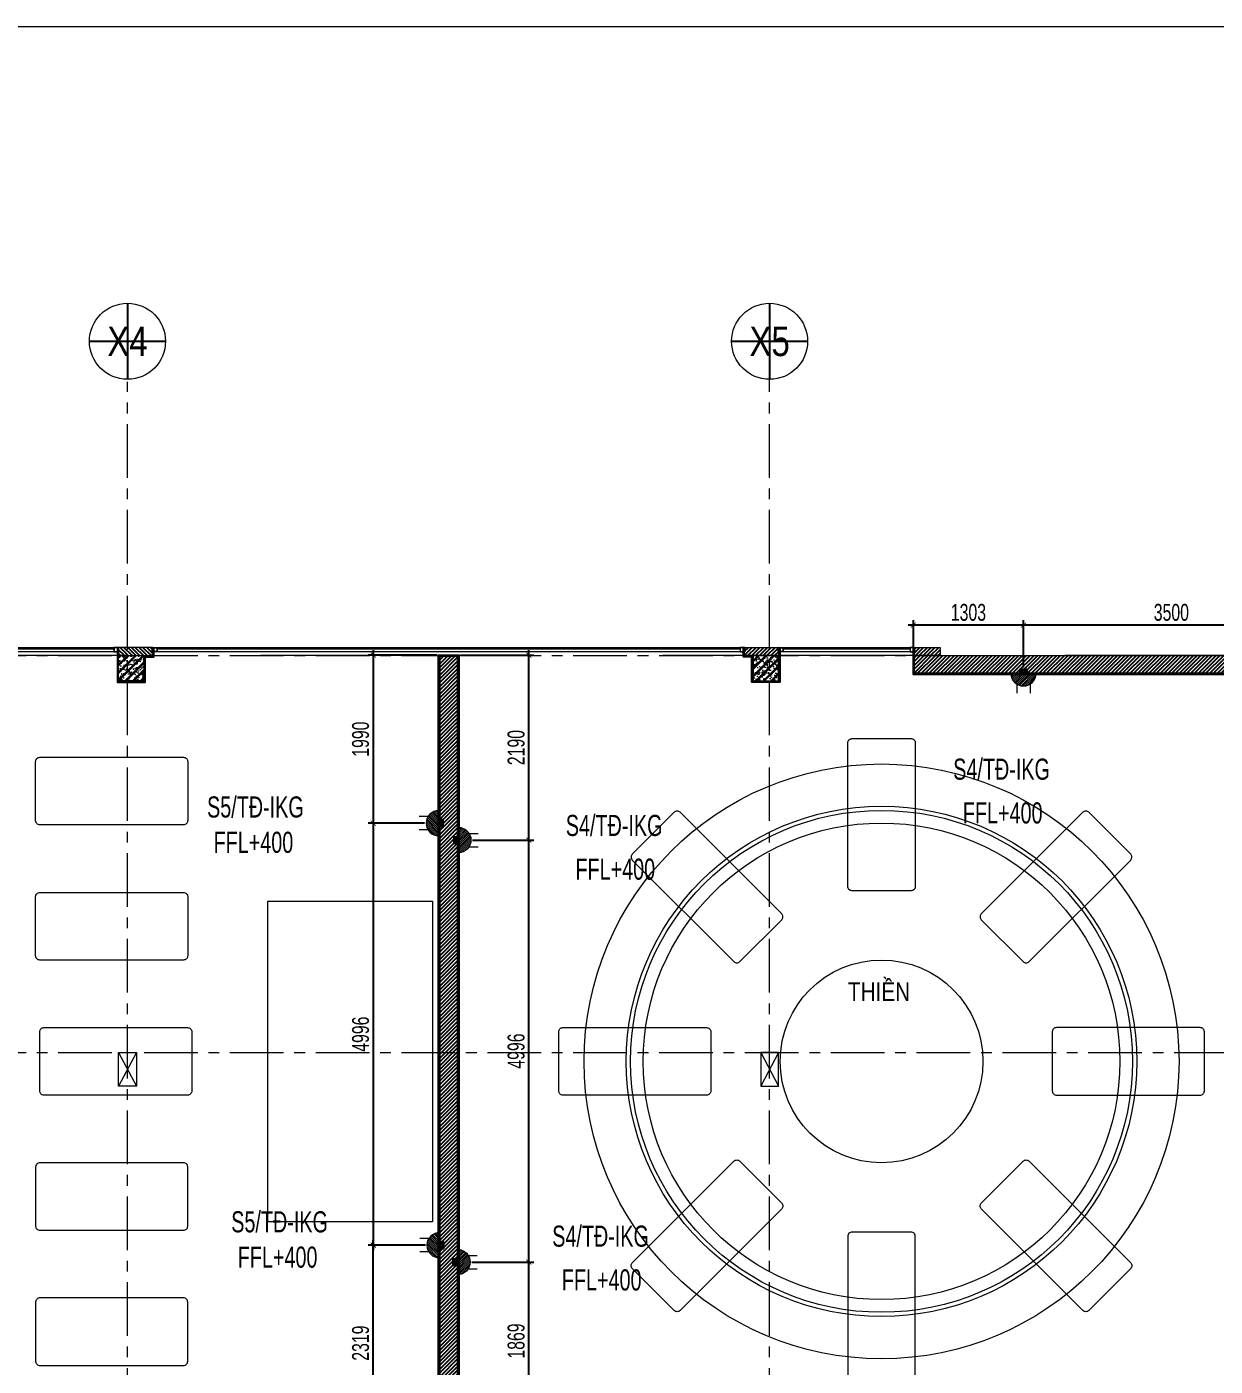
# Model space of a CAD drawing. Header units: millimetres. Extents: x -343543 to 400519, y -115663 to 104219.
# Drawn here: x -323555 to -309489, y -39014 to -23156 of the extents above; entities that cross this region are included whole.
import ezdxf
from ezdxf.enums import TextEntityAlignment as Align
from ezdxf.xclip import XClip

# ---------------------------------------------------------------- set-up
doc = ezdxf.new("R2010")
doc.units = ezdxf.units.MM
doc.header["$XCLIPFRAME"] = 0
doc.linetypes.add('XREF MAT BANG TUONG XAY$0$01.Xref _MB T2-Mai$0$HIDDEN', pattern=[9.525, 6.35, -3.175])
doc.linetypes.add('XREF MAT BANG TUONG XAY$0$CENTER', pattern=[50.8, 31.75, -6.35, 6.35, -6.35])
doc.layers.get('0').update_dxf_attribs({"color": 231, "lineweight": 0})
doc.layers.get('DefPoints').update_dxf_attribs({"color": 191})
for name, color, linetype, lineweight in [('1-INNO-E-Socket', 4, 'Continuous', 5), ('A-PATT', 252, 'Continuous', 9), ('A-SYMBOLS', 10, 'Continuous', 13), ('E - EQ', 10, 'Continuous', 25), ('RSA -DIM', 231, 'Continuous', 0), ('SME-E-POW-NOTE', 134, 'Continuous', 18), ('XREF MAT BANG TUONG XAY$0$$1$A-TEXT', 8, 'Continuous', 25), ('XREF MAT BANG TUONG XAY$0$00.xref_IKIGAI_Truc$0$A-SYMBOLS', 8, 'Continuous', 13), ('XREF MAT BANG TUONG XAY$0$01.Xref _MB T2-Mai$0$$0$A-FNSH', 8, 'Continuous', 9), ('XREF MAT BANG TUONG XAY$0$01.Xref _MB T2-Mai$0$$0$A-GLAZ', 8, 'Continuous', 13), ('XREF MAT BANG TUONG XAY$0$01.Xref _MB T2-Mai$0$$0$A-LITE', 8, 'Continuous', 9), ('XREF MAT BANG TUONG XAY$0$01.Xref _MB T2-Mai$0$$0$A-TEXT', 8, 'Continuous', 25), ('XREF MAT BANG TUONG XAY$0$01.Xref _MB T2-Mai$0$A-HIDD', 8, 'XREF MAT BANG TUONG XAY$0$01.Xref _MB T2-Mai$0$HIDDEN', 9), ('XREF MAT BANG TUONG XAY$0$A-GRID', 8, 'XREF MAT BANG TUONG XAY$0$CENTER', 15), ('XREF MAT BANG TUONG XAY$0$A-WALL-INT', 8, 'Continuous', 9), ('XREF MAT BANG TUONG XAY$0$xref_IKIGAI_Cot$0$A-FNSH', 8, 'Continuous', 9), ('XREF MAT BANG TUONG XAY$0$xref_IKIGAI_Cot$0$A-PATT', 8, 'Continuous', 5)]:
    doc.layers.add(name, color=color, linetype=linetype, lineweight=lineweight)
for name, color, linetype in [('Gen Điện', 6, 'Continuous'), ('XREF MAT BANG TUONG XAY$0$A-FNSH', 8, 'Continuous'), ('XREF MAT BANG TUONG XAY$0$A-FURN', 8, 'Continuous'), ('XREF MAT BANG TUONG XAY$0$A-PATT', 8, 'Continuous'), ('đế âm', 1, 'Continuous')]:
    doc.layers.add(name, color=color, linetype=linetype)
doc.styles.add('SM-DIMTEXT', font='SME.shx', dxfattribs={"width": 0.7})
doc.styles.add('SME-TEXT', font='sme.shx', dxfattribs={"width": 0.7})
doc.styles.add('XREF MAT BANG TUONG XAY$0$00.xref_IKIGAI_Truc$0$VTK_Arial_3.5 mm', font='arial.ttf', dxfattribs={"width": 0.8, "height": 3.5})
doc.styles.add('XREF MAT BANG TUONG XAY$0$Arial', font='arial.ttf', dxfattribs={"width": 0.8})
doc.dimstyles.new('SDIM-100', dxfattribs={"dimscale": 100, "dimtxt": 2, "dimasz": 0.6, "dimexe": 0.6, "dimexo": 0.2, "dimgap": 0.5, "dimtad": 1, "dimdec": 0, "dimzin": 12, "dimtxsty": 'SM-DIMTEXT', "dimblk": 'ARCHTICK', "dimblk1": 'ARCHTICK', "dimblk2": 'ARCHTICK', "dimcen": 0.12, "dimdle": 0.6, "dimclrd": 7, "dimclre": 8, "dimadec": 0, "dimazin": 3, "dimtfac": 2, "dimtix": 1, "dimtmove": 1, "dimatfit": 3, "dimfxl": 1, "dimtzin": 0, "dimarcsym": 1})

# ---------------------------------------------------------------- blocks, each defined once
blk = doc.blocks.new('*U131')
at = {"color": 8}
blk.add_circle((0, 0), 4.5, dxfattribs=at)
at = {"layer": 'DefPoints', "color": 8}
for p, q in [((0, 4.5), (0, -4.5)), ((-4.5, 0), (4.5, 0))]:
    blk.add_line(p, q, dxfattribs=at)
at = {"color": 8, "style": 'XREF MAT BANG TUONG XAY$0$00.xref_IKIGAI_Truc$0$VTK_Arial_3.5 mm', "width": 0.8}
blk.add_attdef('X12', text='', height=3.5, dxfattribs=at).set_placement((0, 0), align=Align.MIDDLE_CENTER)
blk = doc.blocks.new('XREF MAT BANG TUONG XAY$0$xref_IKIGAI_Cot')
at = {"layer": 'XREF MAT BANG TUONG XAY$0$xref_IKIGAI_Cot$0$A-PATT'}
h = blk.add_hatch(dxfattribs=at)
h.set_pattern_fill('BT-01', color=8, scale=15, pattern_type=2)
h.set_pattern_definition([(50, (80, 80), (107.58903, -9.41282), [11.25, -123.75]), (355, (80, 80), (-20.8127, 112.82882), [9, -99]), (100.4514, (88.97, 79.22), (86.7764, 103.41593), [9.56103, -105.1713]), (46.1842, (80, 110), (160.08616, -24.82785), [16.875, -185.625]), (96.6356, (93.34, 107.93), (140.1994, 146.1177), [14.34154, -157.75695]), (351.1842, (80, 110), (140.1993, 146.1178), [13.5, -148.5]), (21, (95, 102.5), (89.53606, -60.39283), [11.25, -123.75]), (326, (95, 102.5), (36.4973, 108.7725), [9, -99]), (71.4514, (102.46, 97.47), (126.0334, 48.37957), [9.56103, -105.1713]), (37.5, (80, 80), (1.82398, 49.93408), [0, -97.8, 0, -100.5, 0, -99.375]), (7.5, (80, 80), (39.46043, 59.16176), [0, -57.3, 0, -95.55, 0, -37.875]), (327.5, (46.55, 80), (80.073365, -3.38323), [0, -37.5, 0, -117, 0, -155.25]), (317.5, (31.55, 80), (87.47793, 15.01575), [0, -48.75, 0, -77.7, 0, -110.25]), (45, (80, 80), (-45.07806, 45.07806), []), (45, (80, 98.375), (-45.07806, 45.07806), [])])
h.paths.add_polyline_path([(16095, -30600), (16395, -30600), (16395, -30900), (16095, -30900)])
h = blk.add_hatch(dxfattribs=at)
h.set_pattern_fill('BT-01', color=8, scale=15, angle=-179.99986, pattern_type=2)
h.set_pattern_definition([(230, (23825, -30680), (-107.59, 9.413), [11.25, -123.75]), (175, (23825, -30680), (20.813, -112.83), [9, -99]), (280.45, (23816.04, -30679.21), (-86.776, -103.416), [9.56, -105.17]), (226.184, (23825, -30710), (-160.086, 24.83), [16.875, -185.625]), (276.636, (23811.66, -30707.93), (-140.2, -146.12), [14.34, -157.757]), (171.184, (23825, -30710), (-140.2, -146.12), [13.5, -148.5]), (201, (23810, -30702.5), (-89.536, 60.393), [11.25, -123.75]), (146, (23810, -30702.5), (-36.497, -108.773), [9, -99]), (251.45, (23802.54, -30697.47), (-126.033, -48.38), [9.56, -105.17]), (217.5, (23825, -30680), (-1.824, -49.934), [0, -97.8, 0, -100.5, 0, -99.375]), (187.5, (23825, -30680), (-39.46, -59.162), [0, -57.3, 0, -95.55, 0, -37.875]), (147.5, (23858.45, -30680), (-80.0734, 3.383), [0, -37.5, 0, -117, 0, -155.25]), (137.5, (23873.45, -30680), (-87.478, -15.016), [0, -48.75, 0, -77.7, 0, -110.25]), (225, (23825, -30680), (45.078, -45.078), []), (225, (23825, -30698.374), (45.078, -45.078), [])])
h.paths.add_polyline_path([(23905, -30600), (23605, -30600), (23605, -30900), (23905, -30900)])
at = {"layer": 'XREF MAT BANG TUONG XAY$0$A-GRID', "color": 8, "ltscale": 20}
for points in [[(23800, -53895), (23800, -27075.6)], [(16200, -53895), (16200, -27358.3)], [(-2907.5, -30600), (42750, -30600)], [(-2907.5, -35300), (42750, -35300)]]:
    blk.add_lwpolyline(points, dxfattribs=at)
at = {"layer": 'XREF MAT BANG TUONG XAY$0$xref_IKIGAI_Cot$0$A-FNSH', "color": 8}
for p, q in [((16095, -35300), (16305, -35700)), ((16305, -35300), (16095, -35700)), ((23905, -35300), (23695, -35700)), ((23695, -35300), (23905, -35700))]:
    blk.add_line(p, q, dxfattribs=at)
for points in [[(16095, -30600), (16395, -30600), (16395, -30900), (16095, -30900)], [(23905, -30600), (23605, -30600), (23605, -30900), (23905, -30900)], [(16095, -35300), (16305, -35300), (16305, -35700), (16095, -35700)], [(23905, -35300), (23695, -35300), (23695, -35700), (23905, -35700)]]:
    blk.add_lwpolyline(points, close=True, dxfattribs=at)
at = {"layer": 'XREF MAT BANG TUONG XAY$0$00.xref_IKIGAI_Truc$0$A-SYMBOLS', "color": 8}
ref = blk.add_blockref('*U131', (16200, -26880), dxfattribs=dict(at, xscale=100, yscale=100, zscale=100))
ref.add_attrib('X12', 'X4', dxfattribs={"layer": '0', "height": 350, "style": 'XREF MAT BANG TUONG XAY$0$00.xref_IKIGAI_Truc$0$VTK_Arial_3.5 mm', "width": 0.8}).set_placement((16200, -26880), align=Align.MIDDLE_CENTER)
ref = blk.add_blockref('*U131', (23800, -26880), dxfattribs=dict(at, xscale=100, yscale=100, zscale=100))
ref.add_attrib('X12', 'X5', dxfattribs={"layer": '0', "height": 350, "style": 'XREF MAT BANG TUONG XAY$0$00.xref_IKIGAI_Truc$0$VTK_Arial_3.5 mm', "width": 0.8}).set_placement((23800, -26880), align=Align.MIDDLE_CENTER)
blk = doc.blocks.new('XREF MAT BANG TUONG XAY$0$01.Xref _MB T2-Mai$0$$0$A$Cfb76151b')
at = {"color": 8}
for points in [[(0, 0), (50, 0), (50, 50), (0, 50)], [(2, 2), (48, 2), (48, 48), (2, 48)]]:
    blk.add_lwpolyline(points, close=True, dxfattribs=at)
blk = doc.blocks.new('XREF MAT BANG TUONG XAY$0$01.Xref _MB T2-Mai$0$$0$A$Cc763f58b')
at = {"layer": 'DefPoints', "color": 8}
blk.add_line((5, -50), (5, 0), dxfattribs=at)
at = {"layer": 'XREF MAT BANG TUONG XAY$0$01.Xref _MB T2-Mai$0$$0$A-FNSH', "color": 8}
for centre, start, end in [((3, 2), 222.6903, 317.3097), ((3, -52), 42.6903, 137.3097)]:
    blk.add_arc(centre, 3.4, start, end, dxfattribs=at)
blk = doc.blocks.new('*U160')
at = {"layer": 'XREF MAT BANG TUONG XAY$0$01.Xref _MB T2-Mai$0$$0$A-GLAZ'}
for p, q in [((1557, 20), (55, 20)), ((1557, 10), (55, 10))]:
    blk.add_line(p, q, dxfattribs=at)
at = {"layer": 'XREF MAT BANG TUONG XAY$0$01.Xref _MB T2-Mai$0$$0$A-LITE', "color": 8}
blk.add_lwpolyline([(1557, 50), (55, 50), (55, 0), (1557, 0)], close=True, dxfattribs=at)
at = {"layer": 'XREF MAT BANG TUONG XAY$0$01.Xref _MB T2-Mai$0$$0$A-FNSH', "color": 8, "rotation": 180}
blk.add_blockref('XREF MAT BANG TUONG XAY$0$01.Xref _MB T2-Mai$0$$0$A$Cc763f58b', (5, 0), dxfattribs=at)
at = {"layer": 'XREF MAT BANG TUONG XAY$0$01.Xref _MB T2-Mai$0$$0$A-FNSH', "color": 8, "xscale": -1, "rotation": 180}
blk.add_blockref('XREF MAT BANG TUONG XAY$0$01.Xref _MB T2-Mai$0$$0$A$Cc763f58b', (1607, 0), dxfattribs=at)
at = {"layer": 'XREF MAT BANG TUONG XAY$0$01.Xref _MB T2-Mai$0$$0$A-GLAZ', "color": 8}
blk.add_blockref('XREF MAT BANG TUONG XAY$0$01.Xref _MB T2-Mai$0$$0$A$Cfb76151b', (5, 0), dxfattribs=at)
at = {"layer": 'XREF MAT BANG TUONG XAY$0$01.Xref _MB T2-Mai$0$$0$A-GLAZ', "color": 8, "xscale": -1}
blk.add_blockref('XREF MAT BANG TUONG XAY$0$01.Xref _MB T2-Mai$0$$0$A$Cfb76151b', (1607, 0), dxfattribs=at)
blk = doc.blocks.new('*U161')
at = {"layer": 'XREF MAT BANG TUONG XAY$0$01.Xref _MB T2-Mai$0$$0$A-GLAZ'}
for p, q in [((6955, 20), (55, 20)), ((6955, 10), (55, 10))]:
    blk.add_line(p, q, dxfattribs=at)
at = {"layer": 'XREF MAT BANG TUONG XAY$0$01.Xref _MB T2-Mai$0$$0$A-LITE', "color": 8}
blk.add_lwpolyline([(6955, 50), (55, 50), (55, 0), (6955, 0)], close=True, dxfattribs=at)
at = {"layer": 'XREF MAT BANG TUONG XAY$0$01.Xref _MB T2-Mai$0$$0$A-FNSH', "color": 8, "rotation": 180}
blk.add_blockref('XREF MAT BANG TUONG XAY$0$01.Xref _MB T2-Mai$0$$0$A$Cc763f58b', (5, 0), dxfattribs=at)
at = {"layer": 'XREF MAT BANG TUONG XAY$0$01.Xref _MB T2-Mai$0$$0$A-FNSH', "color": 8, "xscale": -1, "rotation": 180}
blk.add_blockref('XREF MAT BANG TUONG XAY$0$01.Xref _MB T2-Mai$0$$0$A$Cc763f58b', (7005, 0), dxfattribs=at)
at = {"layer": 'XREF MAT BANG TUONG XAY$0$01.Xref _MB T2-Mai$0$$0$A-GLAZ', "color": 8}
blk.add_blockref('XREF MAT BANG TUONG XAY$0$01.Xref _MB T2-Mai$0$$0$A$Cfb76151b', (5, 0), dxfattribs=at)
at = {"layer": 'XREF MAT BANG TUONG XAY$0$01.Xref _MB T2-Mai$0$$0$A-GLAZ', "color": 8, "xscale": -1}
blk.add_blockref('XREF MAT BANG TUONG XAY$0$01.Xref _MB T2-Mai$0$$0$A$Cfb76151b', (7005, 0), dxfattribs=at)
blk = doc.blocks.new('*U162')
at = {"layer": 'XREF MAT BANG TUONG XAY$0$01.Xref _MB T2-Mai$0$$0$A-GLAZ'}
for p, q in [((1557, 20), (55, 20)), ((1557, 10), (55, 10))]:
    blk.add_line(p, q, dxfattribs=at)
at = {"layer": 'XREF MAT BANG TUONG XAY$0$01.Xref _MB T2-Mai$0$$0$A-LITE', "color": 8}
blk.add_lwpolyline([(1557, 50), (55, 50), (55, 0), (1557, 0)], close=True, dxfattribs=at)
at = {"layer": 'XREF MAT BANG TUONG XAY$0$01.Xref _MB T2-Mai$0$$0$A-FNSH', "color": 8, "rotation": 180}
blk.add_blockref('XREF MAT BANG TUONG XAY$0$01.Xref _MB T2-Mai$0$$0$A$Cc763f58b', (5, 0), dxfattribs=at)
at = {"layer": 'XREF MAT BANG TUONG XAY$0$01.Xref _MB T2-Mai$0$$0$A-FNSH', "color": 8, "xscale": -1, "rotation": 180}
blk.add_blockref('XREF MAT BANG TUONG XAY$0$01.Xref _MB T2-Mai$0$$0$A$Cc763f58b', (1607, 0), dxfattribs=at)
at = {"layer": 'XREF MAT BANG TUONG XAY$0$01.Xref _MB T2-Mai$0$$0$A-GLAZ', "color": 8}
blk.add_blockref('XREF MAT BANG TUONG XAY$0$01.Xref _MB T2-Mai$0$$0$A$Cfb76151b', (5, 0), dxfattribs=at)
at = {"layer": 'XREF MAT BANG TUONG XAY$0$01.Xref _MB T2-Mai$0$$0$A-GLAZ', "color": 8, "xscale": -1}
blk.add_blockref('XREF MAT BANG TUONG XAY$0$01.Xref _MB T2-Mai$0$$0$A$Cfb76151b', (1607, 0), dxfattribs=at)
blk = doc.blocks.new('*U251')
at = {"layer": 'XREF MAT BANG TUONG XAY$0$A-PATT'}
h = blk.add_hatch(dxfattribs=at)
h.set_pattern_fill('ANSI31', color=8, scale=10)
h.set_pattern_definition([(45, (36976.79, -11293.564), (-22.45064, 22.45064), [])])
h.paths.add_polyline_path([(-39, 48), (1491, 48), (1491, -162), (-39, -162)])
at = {"layer": 'XREF MAT BANG TUONG XAY$0$A-WALL-INT', "color": 8}
blk.add_lwpolyline([(-39, 48), (1491, 48), (1491, -162), (-39, -162)], close=True, dxfattribs=at)
blk = doc.blocks.new('*U252')
at = {"layer": 'XREF MAT BANG TUONG XAY$0$A-PATT'}
h = blk.add_hatch(dxfattribs=at)
h.set_pattern_fill('ANSI31', color=8, scale=10)
h.set_pattern_definition([(45, (39546.79, -11293.564), (-22.45064, 22.45064), [])])
h.paths.add_polyline_path([(-39, 48), (4061, 48), (4061, -162), (-39, -162)])
at = {"layer": 'XREF MAT BANG TUONG XAY$0$A-WALL-INT', "color": 8}
blk.add_lwpolyline([(-39, 48), (4061, 48), (4061, -162), (-39, -162)], close=True, dxfattribs=at)
blk = doc.blocks.new('*U253')
at = {"layer": 'XREF MAT BANG TUONG XAY$0$A-PATT'}
h = blk.add_hatch(dxfattribs=at)
h.set_pattern_fill('ANSI31', color=8, scale=10)
h.set_pattern_definition([(45, (39846.79, -11293.564), (-22.45064, 22.45064), [])])
h.paths.add_polyline_path([(-39, 48), (4361, 48), (4361, -162), (-39, -162)])
at = {"layer": 'XREF MAT BANG TUONG XAY$0$A-WALL-INT', "color": 8}
blk.add_lwpolyline([(-39, 48), (4361, 48), (4361, -162), (-39, -162)], close=True, dxfattribs=at)
blk = doc.blocks.new('*U262')
at = {"layer": 'XREF MAT BANG TUONG XAY$0$A-PATT'}
h = blk.add_hatch(dxfattribs=at)
h.set_pattern_fill('ANSI31', color=8, scale=10)
h.set_pattern_definition([(45, (41236.79, -11293.564), (-22.45064, 22.45064), [])])
h.paths.add_polyline_path([(-39, 48), (5751, 48), (5751, -162), (-39, -162)])
at = {"layer": 'XREF MAT BANG TUONG XAY$0$A-WALL-INT', "color": 8}
blk.add_lwpolyline([(-39, 48), (5751, 48), (5751, -162), (-39, -162)], close=True, dxfattribs=at)
blk = doc.blocks.new('*U254')
at = {"layer": 'XREF MAT BANG TUONG XAY$0$A-PATT'}
h = blk.add_hatch(dxfattribs=at)
h.set_pattern_fill('ANSI31', color=8, scale=10)
h.set_pattern_definition([(45, (35750.104, -11178.564), (-22.45064, 22.45064), [])])
h.paths.add_polyline_path([(-39, 48), (265, 48), (265, -48), (-39, -48)])
at = {"layer": 'XREF MAT BANG TUONG XAY$0$A-WALL-INT', "color": 8}
blk.add_lwpolyline([(-39, 48), (265, 48), (265, -48), (-39, -48)], close=True, dxfattribs=at)
blk = doc.blocks.new('*U255')
at = {"layer": 'XREF MAT BANG TUONG XAY$0$A-PATT'}
h = blk.add_hatch(dxfattribs=at)
h.set_pattern_fill('ANSI31', color=8, scale=10)
h.set_pattern_definition([(45, (35846.79, -11178.564), (-22.45064, 22.45064), [])])
h.paths.add_polyline_path([(-39, 48), (361, 48), (361, -48), (-39, -48)])
at = {"layer": 'XREF MAT BANG TUONG XAY$0$A-WALL-INT', "color": 8}
blk.add_lwpolyline([(-39, 48), (361, 48), (361, -48), (-39, -48)], close=True, dxfattribs=at)
blk = doc.blocks.new('*U256')
at = {"layer": 'XREF MAT BANG TUONG XAY$0$A-PATT'}
h = blk.add_hatch(dxfattribs=at)
h.set_pattern_fill('ANSI31', color=8, scale=10)
h.set_pattern_definition([(45, (36376.79, -11293.564), (-22.45064, 22.45064), [])])
h.paths.add_polyline_path([(-39, 48), (891, 48), (891, -162), (-39, -162)])
at = {"layer": 'XREF MAT BANG TUONG XAY$0$A-WALL-INT', "color": 8}
blk.add_lwpolyline([(-39, 48), (891, 48), (891, -162), (-39, -162)], close=True, dxfattribs=at)
blk = doc.blocks.new('*U257')
at = {"layer": 'XREF MAT BANG TUONG XAY$0$A-PATT'}
h = blk.add_hatch(dxfattribs=at)
h.set_pattern_fill('ANSI31', color=8, scale=10)
h.set_pattern_definition([(45, (40046.79, -11293.564), (-22.45064, 22.45064), [])])
h.paths.add_polyline_path([(-39, 48), (4561, 48), (4561, -162), (-39, -162)])
at = {"layer": 'XREF MAT BANG TUONG XAY$0$A-WALL-INT', "color": 8}
blk.add_lwpolyline([(-39, 48), (4561, 48), (4561, -162), (-39, -162)], close=True, dxfattribs=at)
blk = doc.blocks.new('*U260')
at = {"layer": 'XREF MAT BANG TUONG XAY$0$A-PATT'}
h = blk.add_hatch(dxfattribs=at)
h.set_pattern_fill('ANSI31', color=8, scale=10)
h.set_pattern_definition([(45, (35636.77, -11178.564), (-22.45064, 22.45064), [])])
h.paths.add_polyline_path([(-39, 48), (151, 48), (151, -48), (-39, -48)])
at = {"layer": 'XREF MAT BANG TUONG XAY$0$A-WALL-INT', "color": 8}
blk.add_lwpolyline([(-39, 48), (151, 48), (151, -48), (-39, -48)], close=True, dxfattribs=at)
blk = doc.blocks.new('XREF MAT BANG TUONG XAY$0$NNNN')
at = {"layer": 'XREF MAT BANG TUONG XAY$0$A-FURN', "color": 8, "xscale": -1}
for name, p, rotation in [('*U254', (5825, 16805), 180), ('*U255', (7739, 16805), 180), ('*U262', (339, 16595), 180), ('*U253', (162, 12096), 270), ('*U252', (162, 7596), 270), ('*U251', (162, 5666), 270), ('*U260', (249, 7110), 180), ('*U256', (162, 3696), 270), ('*U257', (162, -1304), 270)]:
    blk.add_blockref(name, p, dxfattribs=dict(at, rotation=rotation))
blk = doc.blocks.new('*U259')
at = {"layer": 'XREF MAT BANG TUONG XAY$0$A-PATT'}
h = blk.add_hatch(dxfattribs=at)
h.set_pattern_fill('ANSI31', color=8, scale=10)
h.set_pattern_definition([(45, (45121.79, -11293.564), (-22.45064, 22.45064), [])])
h.paths.add_polyline_path([(-39, 48), (9636, 48), (9636, -162), (-39, -162)])
at = {"layer": 'XREF MAT BANG TUONG XAY$0$A-WALL-INT', "color": 8}
blk.add_lwpolyline([(-39, 48), (9636, 48), (9636, -162), (-39, -162)], close=True, dxfattribs=at)
blk = doc.blocks.new('XREF MAT BANG NOI THAT')
at = {"color": 8}
for points in [[(25475, -33384), (24775, -33384, -0.414214), (24725, -33334), (24725, -31634, -0.414214), (24775, -31584), (25475, -31584, -0.414214), (25525, -31634), (25525, -33334, -0.414214)], [(16913, -31855), (16913, -32555, -0.414214), (16863, -32605), (15163, -32605, -0.414214), (15113, -32555), (15113, -31855, -0.414214), (15163, -31805), (16863, -31805, -0.414214)], [(23448, -34223), (23943, -33728, 0.414214), (23943, -33658), (22741, -32456, 0.414214), (22670, -32456), (22175, -32951, 0.414214), (22175, -33021), (23377, -34223, 0.414214)], [(26306, -33728), (26801, -34223, 0.414214), (26872, -34223), (28074, -33021, 0.414214), (28074, -32951), (27579, -32456, 0.414214), (27509, -32456), (26306, -33658, 0.414214)], [(16913, -33455), (16913, -34155, -0.414214), (16863, -34205), (15163, -34205, -0.414214), (15113, -34155), (15113, -33455, -0.414214), (15163, -33405), (16863, -33405, -0.414214)], [(16961, -35055), (16961, -35755, -0.414214), (16911, -35805), (15211, -35805, -0.414214), (15161, -35755), (15161, -35055, -0.414214), (15211, -35005), (16911, -35005, -0.414214)], [(23104, -35055), (23104, -35755, -0.414214), (23054, -35805), (21354, -35805, -0.414214), (21304, -35755), (21304, -35055, -0.414214), (21354, -35005), (23054, -35005, -0.414214)], [(27146, -35055), (27146, -35755, 0.414214), (27196, -35805), (28896, -35805, 0.414214), (28946, -35755), (28946, -35055, 0.414214), (28896, -35005), (27196, -35005, 0.414214)], [(16913, -37355), (16913, -36655, 0.414214), (16863, -36605), (15163, -36605, 0.414214), (15113, -36655), (15113, -37355, 0.414214), (15163, -37405), (16863, -37405, 0.414214)], [(23448, -36587), (23943, -37082, -0.414214), (23943, -37152), (22741, -38354, -0.414214), (22670, -38354), (22175, -37859, -0.414214), (22175, -37789), (23377, -36587, -0.414214)], [(26306, -37082), (26801, -36587, -0.414214), (26872, -36587), (28074, -37789, -0.414214), (28074, -37859), (27579, -38354, -0.414214), (27509, -38354), (26306, -37152, -0.414214)], [(25475, -37426), (24775, -37426, 0.414214), (24725, -37476), (24725, -39176, 0.414214), (24775, -39226), (25475, -39226, 0.414214), (25525, -39176), (25525, -37476, 0.414214)], [(16913, -38955), (16913, -38255, 0.414214), (16863, -38205), (15163, -38205, 0.414214), (15113, -38255), (15113, -38955, 0.414214), (15163, -39005), (16863, -39005, 0.414214)]]:
    blk.add_lwpolyline(points, format="xyb", close=True, dxfattribs=at)
blk.add_lwpolyline([(17863, -33507), (19812, -33507), (19812, -37303), (17863, -37303)], close=True, dxfattribs=at)
at = {"color": 8, "ltscale": 300}
for radius in [3521, 3021, 2971, 2821, 1200]:
    blk.add_circle((25125, -35405), radius, dxfattribs=at)
blk = doc.blocks.new('01.Xref _MB T1')
at = {"color": 8}
blk.add_lwpolyline([(-4979.15314, -63156.18578), (44420.84686, -63156.18578), (44420.84686, -23156.18578), (-4979.15314, -23156.18578)], close=True, dxfattribs=at)
at = {"layer": 'XREF MAT BANG TUONG XAY$0$01.Xref _MB T2-Mai$0$A-HIDD', "color": 8, "ltscale": 500}
blk.add_lwpolyline([(0.00011, -47000.00005), (39999.99073, -47000.00005), (39999.99073, -30600.00246), (0.00011, -30600.00246)], close=True, dxfattribs=at)
at = {"layer": 'XREF MAT BANG TUONG XAY$0$A-FNSH', "color": 8}
for points in [[(16080.00039, -30504.99954), (16079.98988, -30914.99898), (16409.99023, -30914.9998), (16409.99097, -30614.99976), (16510.00039, -30614.99976), (16510.00039, -30504.99992)], [(23919.98056, -30504.99954), (23919.99107, -30914.99898), (23589.99072, -30914.9998), (23589.98998, -30614.99976), (23489.98056, -30614.99976), (23489.98057, -30504.99992)], [(31604.97181, -41745.00014), (31379.9718, -41745.00039), (31379.9718, -40315.00001), (31189.99022, -40315.00001), (31189.99022, -39785.00001), (31379.98019, -39785.00004), (31379.98092, -35715.00001), (31189.99023, -35715.00001), (31189.99023, -35285.00001), (31379.98015, -35285.00001), (31379.96933, -30914.99949), (31289.99246, -30914.99918), (31289.98296, -30824.99967), (25501.66726, -30824.99964), (25501.67699, -30504.99947)]]:
    blk.add_lwpolyline(points, dxfattribs=at)
blk.add_lwpolyline([(20119.99048, -40300.00001), (19879.99048, -40300.00001), (19879.99048, -30594.9999), (20119.99047, -30594.9999)], close=True, dxfattribs=at)
at = {"color": 8}
ref = blk.add_blockref('XREF MAT BANG TUONG XAY$0$xref_IKIGAI_Cot', (-0.00927, -0.00001), dxfattribs=at)
XClip(ref).set_block_clipping_path([(-5181.1494167775, -58156.1251844964), (44638.3275875031, -24933.2650512661)])
at = {"layer": 'XREF MAT BANG TUONG XAY$0$01.Xref _MB T2-Mai$0$$0$A-TEXT', "color": 8, "xscale": -1, "rotation": 180}
for name, p in [('*U160', (14483.30396, -30504.99992)), ('*U161', (16495.00039, -30504.99992)), ('*U162', (23905.00371, -30504.99992))]:
    blk.add_blockref(name, p, dxfattribs=at)
at = {"layer": 'XREF MAT BANG TUONG XAY$0$A-FURN', "color": 8}
blk.add_blockref('XREF MAT BANG TUONG XAY$0$NNNN', (8395.00793, -47357.72853), dxfattribs=at)
at = {"layer": 'XREF MAT BANG TUONG XAY$0$A-FURN', "color": 8, "xscale": -1}
blk.add_blockref('XREF MAT BANG TUONG XAY$0$NNNN', (31604.98349, -47357.72853), dxfattribs=at)
at = {"layer": 'XREF MAT BANG TUONG XAY$0$A-FURN', "color": 8, "xscale": -1, "rotation": 270}
blk.add_blockref('*U259', (20057.49048, -40246.30159), dxfattribs=at)
at = {"layer": 'XREF MAT BANG TUONG XAY$0$$1$A-TEXT', "color": 8, "style": 'XREF MAT BANG TUONG XAY$0$Arial', "width": 0.8}
blk.add_text('THIỀN', height=220, dxfattribs=at).set_placement((24726.35065, -34689.71986))
at = {"layer": 'A-PATT', "color": 8}
blk.add_blockref('XREF MAT BANG NOI THAT', (0, 0), dxfattribs=at)
blk = doc.blocks.new('*U28')
at = {"layer": '1-INNO-E-Socket'}
h = blk.add_hatch(dxfattribs=at)
h.set_pattern_fill('ANSI31,O', scale=106.995219)
h.set_pattern_definition([(45, (-641.971, -356.651), (-9.45713, 9.45713), [])])
h.paths.add_polyline_path([(125, 0, 1), (-125, 0)])
for p, q in [((-66, 106), (-66, 195)), ((66, 106), (66, 195)), ((125, 0), (-125, 0)), ((109, 0), (-109, 0))]:
    blk.add_line(p, q, dxfattribs=at)
blk.add_arc((0, 0), 125, 0, 180, dxfattribs=at)
blk = doc.blocks.new('_ArchTick')
at = {"color": 0, "linetype": 'ByBlock', "const_width": 0.15}
blk.add_lwpolyline([(-0.5, -0.5), (0.5, 0.5)], dxfattribs=at)
blk = doc.blocks.new('*D477')
at = {"layer": 'DefPoints', "color": 0, "linetype": 'Continuous', "ltscale": 1000, "transparency": 16777216}
for p in [(-318683, -30595), (-319454, -32585), (-318828, -32585)]:
    blk.add_point(p, dxfattribs=at)
at = {"layer": 'RSA -DIM', "color": 8, "linetype": 'Continuous', "lineweight": -2, "ltscale": 1000, "transparency": 16777216}
for p, q in [((-318703, -30595), (-319514, -30595)), ((-318848, -32585), (-319514, -32585))]:
    blk.add_line(p, q, dxfattribs=at)
at = {"layer": 'RSA -DIM', "color": 7, "linetype": 'Continuous', "lineweight": -2, "ltscale": 1000, "transparency": 16777216}
blk.add_line((-319454, -30535), (-319454, -32645), dxfattribs=at)
at = {"layer": 'RSA -DIM', "color": 7, "linetype": 'Continuous', "lineweight": -2, "ltscale": 1000, "transparency": 16777216, "xscale": 60, "yscale": 60, "zscale": 60}
for p, rotation in [((-319454, -30595), 90), ((-319454, -32585), 270)]:
    blk.add_blockref('_ArchTick', p, dxfattribs=dict(at, rotation=rotation))
at = {"layer": 'RSA -DIM', "color": 0, "linetype": 'Continuous', "ltscale": 1000, "transparency": 16777216, "insert": (-319604, -31590), "char_height": 200, "attachment_point": 5, "rotation": 90, "style": 'SM-DIMTEXT'}
blk.add_mtext('1990', dxfattribs=at)
blk = doc.blocks.new('*D478')
at = {"layer": 'DefPoints', "color": 0, "linetype": 'Continuous', "ltscale": 1000, "transparency": 16777216}
for p in [(-318828, -32585), (-319454, -37581), (-318818, -37581)]:
    blk.add_point(p, dxfattribs=at)
at = {"layer": 'RSA -DIM', "color": 8, "linetype": 'Continuous', "lineweight": -2, "ltscale": 1000, "transparency": 16777216}
for p, q in [((-318848, -32585), (-319514, -32585)), ((-318838, -37581), (-319514, -37581))]:
    blk.add_line(p, q, dxfattribs=at)
at = {"layer": 'RSA -DIM', "color": 7, "linetype": 'Continuous', "lineweight": -2, "ltscale": 1000, "transparency": 16777216}
blk.add_line((-319454, -32525), (-319454, -37641), dxfattribs=at)
at = {"layer": 'RSA -DIM', "color": 7, "linetype": 'Continuous', "lineweight": -2, "ltscale": 1000, "transparency": 16777216, "xscale": 60, "yscale": 60, "zscale": 60}
for p, rotation in [((-319454, -32585), 90), ((-319454, -37581), 270)]:
    blk.add_blockref('_ArchTick', p, dxfattribs=dict(at, rotation=rotation))
at = {"layer": 'RSA -DIM', "color": 0, "linetype": 'Continuous', "ltscale": 1000, "transparency": 16777216, "insert": (-319604, -35083), "char_height": 200, "attachment_point": 5, "rotation": 90, "style": 'SM-DIMTEXT'}
blk.add_mtext('4996', dxfattribs=at)
blk = doc.blocks.new('*D480')
at = {"layer": 'DefPoints', "color": 0, "linetype": 'Continuous', "ltscale": 1000, "transparency": 16777216}
for p in [(-319454, -37581), (-318925, -37581), (-318925, -39900)]:
    blk.add_point(p, dxfattribs=at)
at = {"layer": 'RSA -DIM', "color": 8, "linetype": 'Continuous', "lineweight": -2, "ltscale": 1000, "transparency": 16777216}
for p, q in [((-318945, -37581), (-319514, -37581)), ((-318945, -39900), (-319514, -39900))]:
    blk.add_line(p, q, dxfattribs=at)
at = {"layer": 'RSA -DIM', "color": 7, "linetype": 'Continuous', "lineweight": -2, "ltscale": 1000, "transparency": 16777216}
blk.add_line((-319454, -39960), (-319454, -37521), dxfattribs=at)
at = {"layer": 'RSA -DIM', "color": 7, "linetype": 'Continuous', "lineweight": -2, "ltscale": 1000, "transparency": 16777216, "xscale": 60, "yscale": 60, "zscale": 60}
for p, rotation in [((-319454, -37581), 90), ((-319454, -39900), 270)]:
    blk.add_blockref('_ArchTick', p, dxfattribs=dict(at, rotation=rotation))
at = {"layer": 'RSA -DIM', "color": 0, "linetype": 'Continuous', "ltscale": 1000, "transparency": 16777216, "insert": (-319604, -38741), "char_height": 200, "attachment_point": 5, "rotation": 90, "style": 'SM-DIMTEXT'}
blk.add_mtext('2319', dxfattribs=at)
blk = doc.blocks.new('đế âm 78')
at = {"layer": 'Gen Điện', "ltscale": 30}
blk.add_lwpolyline([(5501258, -3862345), (5501258, -3862423), (5501303, -3862423, 0.414214), (5501308, -3862418), (5501308, -3862350, 0.414214), (5501303, -3862345), (5501258, -3862345)], format="xyb", dxfattribs=at)
blk.add_lwpolyline([(5501261, -3862345), (5501261, -3862423)], dxfattribs=at)
for centre, radius in [((5501285, -3862363), 10), ((5501285, -3862403), 12.5)]:
    blk.add_circle(centre, radius, dxfattribs=at)
blk = doc.blocks.new('*D483')
at = {"layer": 'DefPoints', "color": 0, "linetype": 'Continuous', "ltscale": 1000, "transparency": 16777216}
for p in [(-318309, -37781), (-317613, -37781), (-318270, -39650)]:
    blk.add_point(p, dxfattribs=at)
at = {"layer": 'RSA -DIM', "color": 7, "linetype": 'Continuous', "lineweight": -2, "ltscale": 1000, "transparency": 16777216}
blk.add_line((-317613, -39710), (-317613, -37721), dxfattribs=at)
at = {"layer": 'RSA -DIM', "color": 8, "linetype": 'Continuous', "lineweight": -2, "ltscale": 1000, "transparency": 16777216}
for p, q in [((-318289, -37781), (-317553, -37781)), ((-318250, -39650), (-317553, -39650))]:
    blk.add_line(p, q, dxfattribs=at)
at = {"layer": 'RSA -DIM', "color": 7, "linetype": 'Continuous', "lineweight": -2, "ltscale": 1000, "transparency": 16777216, "xscale": 60, "yscale": 60, "zscale": 60}
for p, rotation in [((-317613, -37781), 90), ((-317613, -39650), 270)]:
    blk.add_blockref('_ArchTick', p, dxfattribs=dict(at, rotation=rotation))
at = {"layer": 'RSA -DIM', "color": 0, "linetype": 'Continuous', "ltscale": 1000, "transparency": 16777216, "insert": (-317763, -38716), "char_height": 200, "attachment_point": 5, "rotation": 90, "style": 'SM-DIMTEXT'}
blk.add_mtext('1869', dxfattribs=at)
blk = doc.blocks.new('*D484')
at = {"layer": 'DefPoints', "color": 0, "linetype": 'Continuous', "ltscale": 1000, "transparency": 16777216}
for p in [(-318299, -32785), (-317613, -32785), (-318309, -37781)]:
    blk.add_point(p, dxfattribs=at)
at = {"layer": 'RSA -DIM', "color": 8, "linetype": 'Continuous', "lineweight": -2, "ltscale": 1000, "transparency": 16777216}
for p, q in [((-318279, -32785), (-317553, -32785)), ((-318289, -37781), (-317553, -37781))]:
    blk.add_line(p, q, dxfattribs=at)
at = {"layer": 'RSA -DIM', "color": 7, "linetype": 'Continuous', "lineweight": -2, "ltscale": 1000, "transparency": 16777216}
blk.add_line((-317613, -37841), (-317613, -32725), dxfattribs=at)
at = {"layer": 'RSA -DIM', "color": 7, "linetype": 'Continuous', "lineweight": -2, "ltscale": 1000, "transparency": 16777216, "xscale": 60, "yscale": 60, "zscale": 60}
for p, rotation in [((-317613, -32785), 90), ((-317613, -37781), 270)]:
    blk.add_blockref('_ArchTick', p, dxfattribs=dict(at, rotation=rotation))
at = {"layer": 'RSA -DIM', "color": 0, "linetype": 'Continuous', "ltscale": 1000, "transparency": 16777216, "insert": (-317763, -35283), "char_height": 200, "attachment_point": 5, "rotation": 90, "style": 'SM-DIMTEXT'}
blk.add_mtext('4996', dxfattribs=at)
blk = doc.blocks.new('*D485')
at = {"layer": 'DefPoints', "color": 0, "linetype": 'Continuous', "ltscale": 1000, "transparency": 16777216}
for p in [(-318443, -30595), (-317613, -30595), (-318299, -32785)]:
    blk.add_point(p, dxfattribs=at)
at = {"layer": 'RSA -DIM', "color": 8, "linetype": 'Continuous', "lineweight": -2, "ltscale": 1000, "transparency": 16777216}
for p, q in [((-318423, -30595), (-317553, -30595)), ((-318279, -32785), (-317553, -32785))]:
    blk.add_line(p, q, dxfattribs=at)
at = {"layer": 'RSA -DIM', "color": 7, "linetype": 'Continuous', "lineweight": -2, "ltscale": 1000, "transparency": 16777216}
blk.add_line((-317613, -32845), (-317613, -30535), dxfattribs=at)
at = {"layer": 'RSA -DIM', "color": 7, "linetype": 'Continuous', "lineweight": -2, "ltscale": 1000, "transparency": 16777216, "xscale": 60, "yscale": 60, "zscale": 60}
for p, rotation in [((-317613, -30595), 90), ((-317613, -32785), 270)]:
    blk.add_blockref('_ArchTick', p, dxfattribs=dict(at, rotation=rotation))
at = {"layer": 'RSA -DIM', "color": 0, "linetype": 'Continuous', "ltscale": 1000, "transparency": 16777216, "insert": (-317763, -31690), "char_height": 200, "attachment_point": 5, "rotation": 90, "style": 'SM-DIMTEXT'}
blk.add_mtext('2190', dxfattribs=at)
blk = doc.blocks.new('*D487')
at = {"layer": 'DefPoints', "color": 0, "linetype": 'Continuous', "ltscale": 1000, "transparency": 16777216}
for p in [(-311758, -30240), (-311758, -30760), (-308258, -30760)]:
    blk.add_point(p, dxfattribs=at)
at = {"layer": 'RSA -DIM', "color": 7, "linetype": 'Continuous', "lineweight": -2, "ltscale": 1000, "transparency": 16777216}
blk.add_line((-308198, -30240), (-311818, -30240), dxfattribs=at)
at = {"layer": 'RSA -DIM', "color": 8, "linetype": 'Continuous', "lineweight": -2, "ltscale": 1000, "transparency": 16777216}
for p, q in [((-311758, -30740), (-311758, -30180)), ((-308258, -30740), (-308258, -30180))]:
    blk.add_line(p, q, dxfattribs=at)
at = {"layer": 'RSA -DIM', "color": 7, "linetype": 'Continuous', "lineweight": -2, "ltscale": 1000, "transparency": 16777216, "xscale": 60, "yscale": 60, "zscale": 60, "rotation": 180}
blk.add_blockref('_ArchTick', (-311758, -30240), dxfattribs=at)
at = {"layer": 'RSA -DIM', "color": 7, "linetype": 'Continuous', "lineweight": -2, "ltscale": 1000, "transparency": 16777216, "xscale": 60, "yscale": 60, "zscale": 60}
blk.add_blockref('_ArchTick', (-308258, -30240), dxfattribs=at)
at = {"layer": 'RSA -DIM', "color": 0, "linetype": 'Continuous', "ltscale": 1000, "transparency": 16777216, "insert": (-310008, -30090), "char_height": 200, "attachment_point": 5, "style": 'SM-DIMTEXT'}
blk.add_mtext('3500', dxfattribs=at)
blk = doc.blocks.new('*D488')
at = {"layer": 'DefPoints', "color": 0, "linetype": 'Continuous', "ltscale": 1000, "transparency": 16777216}
for p in [(-313062, -30240), (-311758, -30760), (-313062, -30825)]:
    blk.add_point(p, dxfattribs=at)
at = {"layer": 'RSA -DIM', "color": 7, "linetype": 'Continuous', "lineweight": -2, "ltscale": 1000, "transparency": 16777216}
blk.add_line((-311698, -30240), (-313122, -30240), dxfattribs=at)
at = {"layer": 'RSA -DIM', "color": 8, "linetype": 'Continuous', "lineweight": -2, "ltscale": 1000, "transparency": 16777216}
for p, q in [((-313062, -30805), (-313062, -30180)), ((-311758, -30740), (-311758, -30180))]:
    blk.add_line(p, q, dxfattribs=at)
at = {"layer": 'RSA -DIM', "color": 7, "linetype": 'Continuous', "lineweight": -2, "ltscale": 1000, "transparency": 16777216, "xscale": 60, "yscale": 60, "zscale": 60, "rotation": 180}
blk.add_blockref('_ArchTick', (-313062, -30240), dxfattribs=at)
at = {"layer": 'RSA -DIM', "color": 7, "linetype": 'Continuous', "lineweight": -2, "ltscale": 1000, "transparency": 16777216, "xscale": 60, "yscale": 60, "zscale": 60}
blk.add_blockref('_ArchTick', (-311758, -30240), dxfattribs=at)
at = {"layer": 'RSA -DIM', "color": 0, "linetype": 'Continuous', "ltscale": 1000, "transparency": 16777216, "insert": (-312410, -30090), "char_height": 200, "attachment_point": 5, "style": 'SM-DIMTEXT'}
blk.add_mtext('1303', dxfattribs=at)

msp = doc.modelspace()

# ---------------------------------------------------------------- block references
at = {"layer": 'A-SYMBOLS'}
msp.add_blockref('01.Xref _MB T1', (-338563.5, 0), dxfattribs=at)

# ---------------------------------------------------------------- next in the draw order: block references
at = {"layer": 'E - EQ', "yscale": 1.2, "zscale": 1.2}
for p, xscale, rotation in [((-311758.5, -30810), 1.2, 180), ((-318678.5, -32584.9), 1.2, 90.00000000000001), ((-318448.5, -32784.9), -1.2, 270), ((-318668.5, -37581.1), 1.2, 90.00000000000001), ((-318458.5, -37781.1), -1.2, 270)]:
    msp.add_blockref('*U28', p, dxfattribs=dict(at, xscale=xscale, rotation=rotation))
at = {"layer": 'đế âm', "xscale": -1, "rotation": 270.0000000008198}
msp.add_blockref('đế âm 78', (3550625.4, -5532068.1), dxfattribs=at)
at = {"layer": 'đế âm'}
for p in [(-5819936.6, 3829799), (-5819926.6, 3824802.8)]:
    msp.add_blockref('đế âm 78', p, dxfattribs=at)
at = {"layer": 'đế âm', "xscale": -1}
for p in [(5182809.6, 3829598.7), (5182799.6, 3824602.8)]:
    msp.add_blockref('đế âm 78', p, dxfattribs=at)

# ---------------------------------------------------------------- next in the draw order: texts
at = {"layer": 'SME-E-POW-NOTE', "style": 'SME-TEXT', "width": 0.7}
for s, p in [('S4/TĐ-IKG', (-312590, -32070.5)), ('S5/TĐ-IKG', (-321421.8, -32518.2)), ('FFL+400', (-312475.8, -32588.5)), ('S4/TĐ-IKG', (-317175.6, -32736.5)), ('FFL+400', (-321344.5, -32936.3)), ('FFL+400', (-317061.4, -33254.5)), ('S5/TĐ-IKG', (-321135.6, -37429.7)), ('S4/TĐ-IKG', (-317336.4, -37599.4)), ('FFL+400', (-321058.3, -37847.8)), ('FFL+400', (-317222.2, -38117.4))]:
    msp.add_text(s, height=250, dxfattribs=at).set_placement(p)

# ---------------------------------------------------------------- next in the draw order: dimensions: what is measured, and where the dimension line sits
at = {"layer": 'RSA -DIM', "color": 1, "linetype": 'Continuous', "ltscale": 1000}
for base, p1, p2, picture, middle in [((-313061.8, -30240.2), (-311758.5, -30760), (-313061.8, -30825), '*D488', (-312410.1, -30090.2)), ((-311758.5, -30240.2), (-308258.5, -30760), (-311758.5, -30760), '*D487', (-310008.5, -30090.2))]:
    dim = msp.add_linear_dim(base=base, p1=p1, p2=p2, dimstyle='SDIM-100', dxfattribs=at)
    dim.commit()
    dim.dimension.update_dxf_attribs({"geometry": picture, "text_midpoint": middle})
for base, p1, p2, picture, middle in [((-319454.4, -32584.9), (-318683.5, -30595), (-318828.3, -32584.9), '*D477', (-319604.4, -31590)), ((-317613, -30595), (-318298.7, -32785.2), (-318443.5, -30595), '*D485', (-317763, -31690.1)), ((-319454.4, -37581.1), (-318828.3, -32584.9), (-318818.3, -37581.1), '*D478', (-319604.4, -35083)), ((-317613, -32785.2), (-318308.7, -37781.1), (-318298.7, -32785.2), '*D484', (-317763, -35283.1)), ((-319454.4, -37581.1), (-318925.1, -39900), (-318925.1, -37581.1), '*D480', (-319604.4, -38740.5)), ((-317613, -37781.1), (-318269.9, -39650), (-318308.7, -37781.1), '*D483', (-317763, -38715.5))]:
    dim = msp.add_linear_dim(base=base, p1=p1, p2=p2, angle=90, dimstyle='SDIM-100', dxfattribs=at)
    dim.commit()
    dim.dimension.update_dxf_attribs({"geometry": picture, "text_midpoint": middle})

doc.saveas('drawing.dxf')
